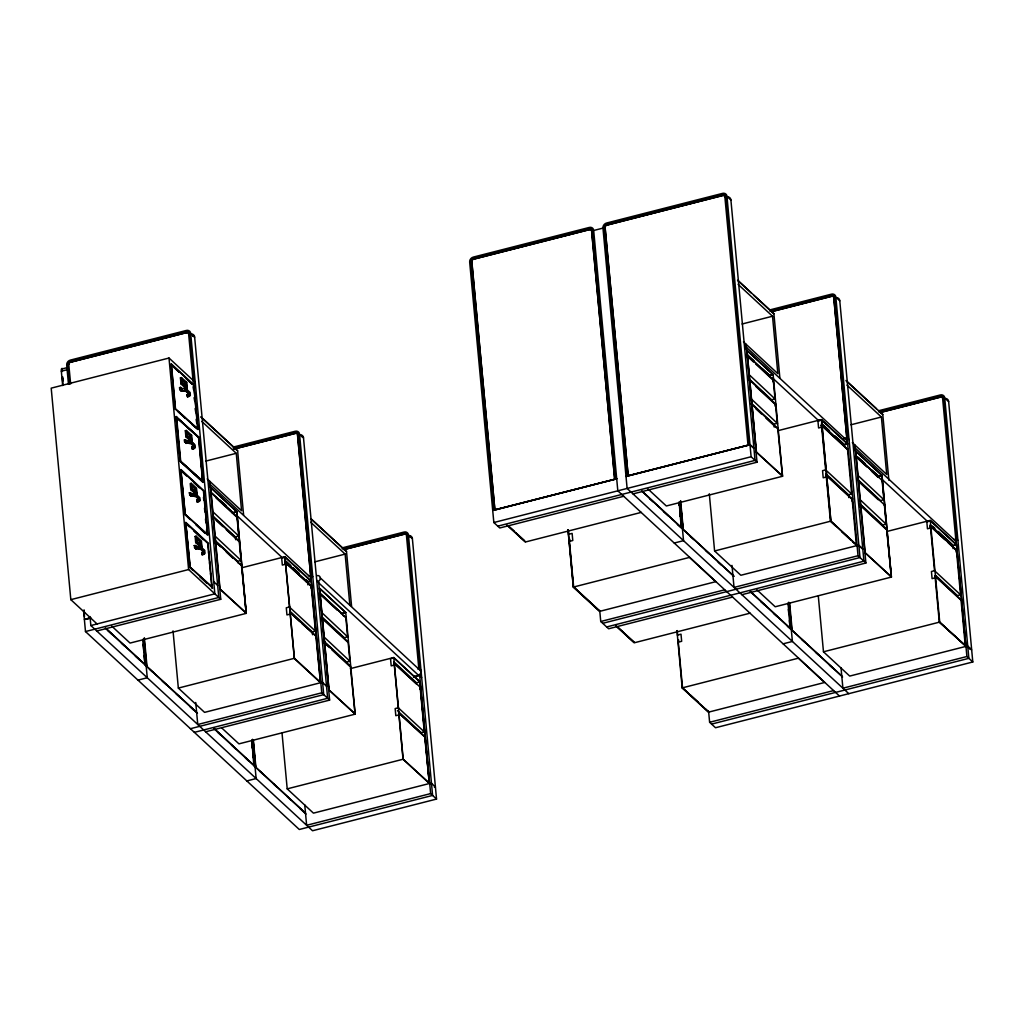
<?xml version="1.0" encoding="UTF-8"?>
<svg xmlns="http://www.w3.org/2000/svg" width="1024" height="1024" viewBox="0 0 1024 1024"><rect width="100%" height="100%" fill="white"/><g stroke="black" fill="none" stroke-linecap="round" stroke-linejoin="round"><path stroke-width="1.5" d="M187.789 396.531L187.738 394.458L187.11 394.624L187.302 396.659L189.414 395.686L189.427 394.496L185.69 391.181L181.325 391.117L180.864 388.838A4.198 1.766 -5.3 0 1 186.624 389.286L189.888 392.307A4.198 1.766 -5.3 0 1 190.042 393.485M192.64 448.845L192.589 446.784L191.962 446.938L192.154 448.973L194.547 447.194L191.053 443.814L185.869 442.752M197.542 501.747L197.504 499.686L196.877 499.84L197.056 501.875L199.45 500.096L195.955 496.717L190.771 495.654M202.445 554.509L202.394 552.435L201.766 552.602L201.958 554.637L204.339 552.845L200.845 549.466L195.674 548.416M187.597 394.496L189.222 393.651M192.448 446.822C197.069 445.709 191.539 441.19 188.826 441.114M197.363 499.725L199.168 497.869L199.437 500.506M202.253 552.474L204.045 551.424L204.07 553.664M194.355 383.194L189.606 333.338A3.213 2.726 -47.2 0 0 186.726 331.418L70.118 361.229A3.2 2.714 -47.2 0 0 67.712 364.493L69.619 384.141M70.221 361.331L186.842 331.52A3.213 2.726 -47.2 0 1 189.722 333.44L189.67 333.786M70.31 362.214L186.458 332.634L70.797 362.202M473.549 258.074L473.088 258.214A3.2 2.714 -47.2 0 0 470.682 261.478L493.837 510.157L470.797 261.581A3.2 2.714 -47.2 0 1 473.19 258.304L589.35 228.608L473.651 258.176M473.766 259.187L589.427 229.619L473.28 259.2A2.074 1.766 -47.2 0 0 471.731 261.325L494.874 509.888L471.834 261.414A2.074 1.766 -47.2 0 1 473.395 259.302M606.95 224.102L722.637 194.534L606.374 224.141A3.2 2.714 -47.2 0 0 603.981 227.405L627.136 476.083L604.122 227.968M724.966 196.71A2.086 1.766 -47.2 0 0 723.098 195.469L606.579 225.126A2.074 1.766 -47.2 0 0 605.018 227.251L628.16 475.814L605.146 227.712M722.611 195.443L606.682 225.229A2.074 1.766 -47.2 0 0 605.133 227.341M180.864 388.838L181.76 388.928M186.176 443.443L186.611 441.242L186.803 443.277M196.416 546.906L200.435 547.264M493.734 510.054L492.698 510.31L469.683 262.195A4.339 3.674 -47.2 0 1 473.434 257.062L589.158 227.482A4.339 3.686 -47.2 0 1 593.677 230.49L602.97 228.109A4.339 3.674 -47.2 0 1 606.733 222.989L722.458 193.408A4.339 3.686 -47.2 0 1 726.963 196.416L730.906 200.064L755.046 460.39L497.766 526.157M67.366 367.59L62.72 368.781A4.339 1.395 75.7 0 0 61.338 371.226L62.669 385.536M61.338 371.226L67.546 369.638M62.042 371.584L61.747 371.2A3.213 1.037 75.7 0 1 61.939 369.766M195.226 382.323L168.998 358.029L51.2 388.147L70.822 599.654L97.062 623.949M180.429 377.843L181.453 377.574L186.701 382.426L187.264 388.531L186.24 388.8L180.992 383.936L180.429 377.843L185.664 382.694L186.701 382.426M182.387 383.014L182.029 379.098L186.33 383.091L186.701 387.008L182.387 383.014L181.35 383.283L181.12 380.672M180.992 383.936L182.016 383.68L187.264 388.531M182.067 380.365L185.306 383.347L186.33 383.091M180.595 387.366L181.658 390.208L179.75 389.658L179.558 387.635L180.595 387.366L181.811 391.002M179.558 387.635L181.466 388.173M179.75 389.658L180.774 389.402M174.938 408.269L197.722 428.762L192.525 424.55M174.758 408.576L197.99 429.478L191.795 424.346M176.038 416.627L199.27 437.53L202.893 482.355L180.186 461.325L176.038 416.627L198.758 437.658L202.893 482.355M176.294 417.331L199.104 437.824L176.294 417.331L180.352 461.03L203.162 481.523L180.352 461.03M185.331 430.72L186.355 430.451L191.603 435.315L192.179 441.408L191.142 441.677L185.894 436.813L185.331 430.72L190.579 435.571L191.603 435.315M187.29 435.891L186.931 431.974L191.245 435.968L191.603 439.885L187.29 435.891L186.266 436.16L190.566 440.154L190.208 436.237L186.97 433.242M185.894 436.813L186.931 436.557L192.179 441.408M190.208 436.237L191.245 435.968M185.446 439.68L186.509 442.522L184.602 441.984L184.41 439.949L185.446 439.68L186.662 443.315M186.317 440.499L184.41 439.949M184.602 441.984L185.626 441.715M233.344 447.066L295.066 431.296A4.339 3.686 -47.2 0 1 299.571 434.304L303.514 437.939L327.654 698.278L194.368 732.352M769.613 309.978L831.334 294.195A4.339 3.686 -47.2 0 1 835.84 297.216L839.77 300.851L863.923 561.178L606.643 626.957M180.186 461.325L203.418 482.227M233.434 448.09L295.603 432.205A3.213 2.726 -47.2 0 1 298.483 434.138L311.68 576.128M771.251 310.605L831.974 295.219A3.213 2.726 -47.2 0 1 834.867 297.139L848.051 439.142M233.549 448.192L295.718 432.307M769.818 311.091L831.411 295.219M233.536 449.101L295.706 433.344A2.086 1.766 -47.2 0 1 297.574 434.598L310.746 576.499L297.459 434.496M771.341 311.616L831.859 296.154A2.086 1.766 -47.2 0 1 833.728 297.408L847.014 439.411M233.638 449.203L295.219 433.331M771.456 311.718L831.974 296.256A2.086 1.766 -47.2 0 1 833.843 297.51L846.912 439.309M205.798 461.094L236.25 453.312L241.574 510.758L207.181 478.912M742.067 324.006L772.518 316.224L777.843 373.67L743.45 341.824M191.27 483.328L190.234 483.597L190.797 489.702L196.045 494.554L197.082 494.285L196.518 488.192L191.27 483.328L191.834 489.434L197.082 494.285M191.834 484.851L190.81 485.12L195.11 489.114L195.482 493.03L196.506 492.762L196.147 488.845L191.834 484.851L192.205 488.781L196.506 492.762M190.797 489.702L191.834 489.434M195.11 489.114L196.147 488.845M189.312 492.851L191.219 493.402L191.411 495.424L190.374 495.693L189.312 492.851L191.219 493.402M189.504 494.886L191.411 495.424M210.445 492.762L211.213 492.557M747.482 355.469L773.235 379.622L775.027 398.938L749.274 374.797M180.429 469.645L203.443 490.931L207.462 534.323L184.794 513.946L207.808 535.232L203.661 490.534L180.941 469.517L185.088 514.202M213.005 511.885L238.771 536.038L236.966 516.71L210.957 492.621M213.478 516.966L212.698 517.158L212.89 519.194M749.747 379.878L748.966 380.07L751.232 382.17M232.218 512.845L236.864 511.667L246.298 613.35L130.061 643.072L111.808 626.176M770.035 375.36L773.133 374.579L782.566 476.262L666.33 505.984L648.077 489.088M215.488 541.44L241.498 565.517L246.17 612.992L236.787 511.821L233.165 512.742L210.547 491.802M237.235 516.646L236.454 516.838L216.09 497.997M755.75 364.045L772.723 379.75L773.491 379.558M195.136 536.474L196.173 536.205L201.421 541.069L201.984 547.174L200.947 547.43L195.699 542.579L195.136 536.474L201.05 541.722L201.421 545.638L200.384 545.907L196.07 541.914L195.712 537.997L196.736 537.741L197.107 541.658L201.421 545.638M215.27 536.282L241.024 560.435L239.232 541.12L213.222 517.03M751.539 399.194L777.293 423.347L775.501 404.032L749.491 379.942M196.07 541.914L197.107 541.658M195.699 542.579L196.736 542.31L201.984 547.174M195.712 537.997L200.013 541.99L201.05 541.722M194.214 545.6L196.122 546.15L196.314 548.186L195.277 548.454L194.214 545.6L196.122 546.15M215.744 541.376L214.963 541.568L215.155 543.603M751.232 404.48L752.013 404.288M208.051 543.552L212.198 588.25L211.904 585.165M207.808 543.987L211.814 587.238M212.787 515.942L235.405 536.896L239.027 535.962M775.283 398.874L771.674 399.808L749.043 378.854M194.394 547.635L196.314 548.186M239.501 541.056L238.72 541.248L226.278 529.728M755.75 386.355L774.989 404.16L775.757 403.968M189.286 562.15L189.722 566.784L212.339 587.11M70.822 599.654L188.608 569.549L220.749 599.296L96.755 631.002M241.293 560.371L237.67 561.293L215.053 540.352M751.309 403.264L773.939 424.205L777.549 423.283M241.754 565.453L237.594 562.509M777.254 428.57L778.022 428.365M241.587 567.821L284.89 556.749L311.13 581.03L320.563 682.726L204.57 712.371L178.342 688.09L173.03 630.886M778.01 430.669L821.414 419.571L847.642 443.866L842.995 445.043M285.056 561.101L307.674 582.042L311.04 581.184L285.018 557.107L281.664 557.965L282.33 565.082L285.171 564.352L285.491 562.189M821.325 424L843.942 444.941L847.565 444.019L821.542 419.93L817.933 420.851L818.586 427.968L821.427 427.251L821.235 425.216L822.016 425.011M342.221 547.866L403.942 532.083A4.339 3.686 -47.2 0 1 408.448 535.091L412.39 538.739L435.405 786.867L434.368 787.123M878.49 410.778L940.198 394.995A4.339 3.686 -47.2 0 1 944.717 398.003L948.646 401.651L971.674 649.779L967.731 646.131L966.694 646.4M494.771 509.786L614.733 479.245L591.565 230.694A2.086 1.766 -47.2 0 0 589.696 229.44M616.691 478.618L615.654 478.886L592.589 230.323A3.213 2.726 -47.2 0 0 589.696 228.403M625.984 476.237L627.021 475.981M628.058 475.712L748.019 445.171L724.851 196.621A2.086 1.766 -47.2 0 0 722.982 195.366M753.92 448.192L749.978 444.544L748.954 444.813L725.875 196.25A3.213 2.726 -47.2 0 0 722.995 194.33L722.534 194.432M342.31 548.877L404.582 533.107A3.213 2.726 -47.2 0 1 407.475 535.027M616.717 478.874L492.723 510.566L493.837 522.522L499.738 527.987L623.731 496.282M626.01 476.493L750.003 444.8L753.946 448.435M878.579 411.789L940.851 396.019A3.213 2.726 -47.2 0 1 943.731 397.939M343.949 549.504L404.582 534.144A2.086 1.766 -47.2 0 1 406.451 535.398L418.893 669.35M880.218 412.416L940.736 396.954A2.086 1.766 -47.2 0 1 942.605 398.208L955.738 538.624M344.064 549.606L404.096 534.131M880.32 412.518L940.838 397.056A2.086 1.766 -47.2 0 1 942.72 398.31M90.56 617.766L84.365 619.354L83.622 611.392M90.586 617.882L84.39 619.61L85.491 631.552L299.302 829.491L432.602 795.418L408.448 535.091M90.611 618.138L84.723 619.379M314.675 561.894L345.126 554.099L349.875 605.338M850.931 424.794L881.395 417.011L886.72 474.458L852.326 442.611M751.744 404.352L777.766 428.429L782.438 475.904L756.16 451.891L782.566 476.262M90.022 616.576L90.854 625.536L214.848 593.83L190.694 333.504A4.339 3.686 -47.2 0 0 186.189 330.496L70.464 360.077A4.339 3.674 -47.2 0 0 66.714 365.21L68.48 384.294M493.837 522.522L751.117 456.742L757.018 462.208L633.024 493.914M85.491 631.552L218.79 597.478L194.637 337.152A4.339 3.686 -47.2 0 0 191.219 333.965M849.05 439.578L847.078 437.76L843.981 438.554A3.379 2.867 -47.2 0 1 847.36 440.806A3.379 2.867 -47.2 0 1 844.544 444.646L835.251 436.058M306.483 582.221L311.13 581.03M284.979 562.317L311.514 586.278M848.026 449.101L847.258 449.293L821.235 425.216M320.09 593.357L319.309 593.549L319.501 595.584M856.358 456.269L855.578 456.461L866.893 466.931M525.414 541.619L508.186 525.965M641.267 512.384L525.286 542.029L507.034 525.133M568.512 534.323L572.122 533.402L572.787 540.518L569.946 541.235L569.754 539.213L568.973 539.405M289.638 606.938L286.285 607.795L286.95 614.912L289.792 614.182L290.112 612.019M826.163 469.76L822.554 470.682L823.206 477.798L826.048 477.069L825.856 475.034L826.637 474.842M321.882 612.672L347.635 636.826L345.843 617.51L319.834 593.421M858.15 475.584L883.904 499.738L882.112 480.422L856.102 456.333M322.355 617.766L321.574 617.958L347.597 642.048L348.365 641.843M858.624 480.678L884.378 504.819L886.17 524.147L860.416 499.994M341.094 613.645L345.741 612.454L355.174 714.15L238.938 743.859L221.824 728.026M877.363 476.557L882.01 475.366L891.443 577.062L775.206 606.771L756.954 589.875M860.621 505.139L886.643 529.229L891.315 576.704L881.92 475.52L878.31 476.442L855.68 455.501M142.899 639.296L144.998 664.806L144.115 655.258M679.155 502.208L681.267 527.718L680.819 522.944M145.434 665.203L146.304 666.022M681.843 520.973C683.405 527.949 682.394 533.171 681.254 523.354M146.752 666.419L196.57 712.243M733.99 576.23L683.008 529.331L682.278 521.382M346.112 617.434L343.066 615.539M881.6 480.55L882.368 480.346M289.677 610.931L312.307 631.872L315.661 631.014M825.946 473.818L848.563 494.771L852.186 493.837M137.958 680.128L147.264 677.747L143.77 640.102M674.227 543.04L683.533 540.659L682.419 528.717M316.134 636.096L302.042 623.667M825.856 475.034L851.878 499.123L852.659 498.931M324.147 637.082L349.901 661.235L348.109 641.907L322.099 617.83M324.621 642.163L323.84 642.368L329.498 647.603M860.301 507.315L860.109 505.28L860.877 505.075M347.904 636.762L344.282 637.683L321.664 616.742M884.16 499.674L880.55 500.595L857.92 479.654M883.866 504.96L884.634 504.755M178.342 688.09L294.413 658.291L320.422 682.368L315.878 636.173L289.856 612.083M573.299 587.098L689.549 557.389L715.776 581.67L599.539 611.392L573.299 587.098L568 529.894M709.299 493.773L714.598 550.976L830.925 521.114L856.947 545.19L853.03 542.182M350.157 661.171L346.547 662.093L323.917 641.152M886.426 524.083L882.816 525.005L860.186 504.064M324.365 642.227L350.63 666.253M886.899 529.165L886.118 529.357L860.109 505.28M350.464 668.595L393.766 657.523L419.994 681.805L429.427 783.501L313.446 813.146L287.206 788.864L282.048 733.248M886.886 531.482L930.291 520.397L956.518 544.678L952.819 545.754L930.202 524.813M429.427 783.501L403.021 759.13L398.733 712.858L424.742 736.947L429.299 783.142L419.917 681.958L393.894 657.882L390.541 658.739L391.194 665.856L394.035 665.126L394.368 662.963M965.312 646.144L961.011 599.885L935.002 575.795L939.29 622.067L965.824 646.016L956.442 544.832L930.419 520.742L926.81 521.677L927.462 528.794L930.304 528.064L930.112 526.029L930.893 525.837M350.374 666.317L355.046 713.792L328.768 689.766L355.174 714.15M205.632 731.789L329.626 700.096L321.754 692.813L197.76 724.506L195.725 702.49M599.718 610.483L600.742 621.491L724.736 589.798M741.901 594.701L865.894 563.008L858.022 555.725L734.029 587.418L731.994 565.402M190.438 728.704L323.725 694.63L299.571 434.304M602.701 623.309L859.994 557.542L835.84 297.216M413.85 676.454L418.496 675.264A3.379 2.867 -47.2 0 0 421.312 671.424L320.307 577.907A3.379 2.867 -47.2 0 0 316.928 575.654M413.491 677.222L419.686 675.635L421.658 677.466M732.595 597.082L608.614 628.774L600.742 621.491M419.994 681.805L416.55 682.816L393.933 661.875M420.378 687.053L420.058 689.216M948.211 542.784L956.134 550.118L956.902 549.914M750.144 613.158L634.163 642.816L615.91 625.92M677.376 635.11L680.998 634.189L681.664 641.306L678.822 642.035L678.63 640L677.85 640.205M398.515 707.712L395.162 708.57L395.814 715.686L398.656 714.957L398.989 712.794M935.04 570.573L931.43 571.507L932.083 578.624L934.925 577.894L934.746 575.859L935.514 575.667M253.875 765.594L251.776 740.083M790.144 628.506L788.032 602.995M254.31 766.003L255.437 766.746L254.746 762.035M790.579 628.915L791.45 629.722M305.446 813.043L255.616 767.219L255.181 762.445M791.885 630.131L841.715 675.955M424.538 731.789L421.171 732.646L397.427 710.656M961.062 594.662L957.44 595.584L935.949 575.693M246.835 780.928L256.141 778.547L255.027 766.592M783.104 643.827L792.397 641.459L788.762 602.214M425.011 736.87L398.477 712.922M961.536 599.744L960.755 599.949L935.872 576.909M403.021 759.13L429.299 783.142M688.179 692.915L682.266 687.744L708.531 711.757L705.139 708.621M939.29 622.067L965.824 646.016M287.206 788.864L403.2 759.206L393.766 657.523M682.176 687.898L798.426 658.176L824.653 682.47L708.416 712.179L682.176 687.898L676.966 630.656M823.475 651.802L939.725 622.08L965.952 646.374L849.715 676.083L823.475 651.802L818.317 596.186M430.438 783.488L431.462 783.219L435.43 787.123L436.531 799.066L312.538 830.758L90.854 625.536M430.541 783.59L431.347 783.642M966.81 646.502L971.686 650.035L972.8 661.978L715.52 727.744L709.619 722.278L708.595 711.27M436.531 799.066L430.63 793.6L306.637 825.293L304.742 804.851M709.619 722.278L833.6 690.586M972.8 661.978L966.899 656.512L842.906 688.205L841.011 667.763M711.578 724.109L968.87 658.33L944.717 398.003M589.235 228.506L589.811 228.506A3.213 2.726 -47.2 0 1 592.691 230.426M589.325 229.53L589.798 229.542A2.086 1.766 -47.2 0 1 591.667 230.784M186.342 332.544L186.829 332.557A2.086 1.766 -47.2 0 1 188.698 333.798L188.595 333.709A2.086 1.766 -47.2 0 0 186.714 332.454M181.619 388.966L182.554 388.813M186.47 441.28L187.891 441.101M191.846 494.093L194.163 494.067M194.944 494.234L197.926 496.678M186.01 389.466L184.819 388.915L184.998 390.95M831.872 295.117A3.213 2.726 -47.2 0 1 834.752 297.05L834.918 297.6M738.291 280.768L773.901 313.741L779.853 377.869M846.016 380.493L882.778 414.528L888.87 480.23M737.536 280.256L751.322 293.03M753.626 295.155L773.901 313.741M846.413 381.056L876.288 408.717M878.579 410.842L882.778 414.528M738.112 284.378L772.518 316.224M846.989 385.165L881.395 417.011M957.926 540.378L955.955 538.547L966.899 656.512M746.355 347.302L847.36 440.806M855.232 448.09L956.237 541.606M773.133 374.579L746.893 350.285L756.326 451.981M882.01 475.366L855.77 451.085L865.203 552.768M855.91 451.43L881.92 475.52M747.021 354.368L753.984 360.819M762.112 368.346L770.24 375.859M772.57 378.01L819.008 421.005M822.49 424.23L829.453 430.682M858.214 457.306L865.19 463.757M872.154 470.208L879.117 476.659M882.598 479.885L927.885 521.805M932.518 526.106L934.848 528.243M938.33 531.469L952.256 544.371M746.803 354.701L769.434 375.654L773.043 374.72L747.034 350.643L756.416 451.827M746.701 355.674L753.498 361.958M871.411 471.13L878.208 477.414M930.112 526.029L944.819 539.648M591.718 231.155L614.63 479.142M858.97 481.92L878.208 499.725M755.763 408.666L761.408 413.901M765.939 418.099L776.115 427.52M858.854 545.331L862.797 548.979M858.88 545.587L862.822 549.235M970.394 649.139L967.578 646.298M891.315 576.704L865.037 552.678L891.443 577.062M836.07 526.477L830.413 521.242L826.125 474.97L852.134 499.059L856.435 545.331M841.728 531.712L850.778 540.096M714.598 550.976L740.838 575.27L857.075 545.549L830.848 521.267L821.414 419.571M642.33 491.366L681.523 527.654M750.054 591.091L790.4 628.442M641.613 490.931L733.722 576.205M750.49 591.731L842.598 677.005M649.536 498.573L653.018 501.798M663.475 511.475L668.122 515.776M677.402 524.378L680.896 527.603M690.394 536.41L693.875 539.635M705.498 550.374L708.979 553.6M718.259 562.202L721.754 565.427M760.742 601.523L764.224 604.749M773.504 613.35L776.998 616.576M787.443 626.253L790.899 629.222M801.6 639.347L805.082 642.573M815.526 652.25L819.008 655.475M829.466 665.152L832.947 668.378M848.806 693.67L627.123 488.448L602.97 228.109M839.514 696.051L617.818 490.816L593.677 230.49M508.442 525.901L514.099 531.136M516.365 533.235L524.275 540.57M617.318 626.688L634.278 642.394L615.923 625.702M690.445 695.002L698.355 702.336M190.694 333.504L194.637 337.152M298.547 434.586L311.782 576.23M172.89 365.99L179.699 372.301M185.382 377.549L193.331 384.909M172.058 365.683L179.085 372.198M186.125 378.714L191.987 384.141M187.11 394.624L187.571 396.902A4.198 1.766 -5.3 0 0 190.067 394.342L186.816 391.322A4.198 1.766 -5.3 0 0 181.056 390.874M200.87 416.781L237.645 450.829L243.597 514.957M310.899 518.643L346.522 551.616L351.59 606.362M201.267 417.344L237.645 450.829M311.296 519.206L346.522 551.616M201.856 421.466L236.25 453.312M310.733 522.253L345.126 554.099M178.445 411.533L185.485 418.048M178.163 411.738L184.986 418.048M191.962 446.938L192.422 449.216A4.198 1.766 -5.3 0 0 194.918 446.656L191.667 443.648A4.198 1.766 -5.3 0 0 185.907 443.2M312.781 576.666L310.81 574.848L321.754 692.813M316.71 580.314L318.682 582.131L329.626 700.096M418.496 675.264L317.491 581.76A3.379 2.867 -47.2 0 0 320.307 577.907M210.086 484.39L311.091 577.894M236.864 511.667L210.637 487.373L220.07 589.069M345.741 612.454L319.514 588.173L328.947 689.856M210.765 487.731L236.787 511.821M220.045 500.058L225.856 505.434M237.466 516.173L282.739 558.093M286.221 561.318L290.867 565.619M293.184 567.77L298.995 573.146M305.958 579.597L308.275 581.734A3.379 2.867 -47.2 0 0 308.531 575.539M319.424 592.589L342.042 613.53L345.664 612.608L319.642 588.518L329.024 689.702M320.448 594.598L337.408 610.304M285.235 562.253L311.245 586.342L315.405 631.078L289.382 607.002M393.856 663.091L416.474 684.032M186.598 475.955L180.762 470.554L185.306 513.818M193.587 482.432L199.424 487.821M193.382 486.515L195.482 488.448M191.168 489.037L195.482 493.03M196.877 499.84L197.133 500.096A4.198 1.766 -5.3 0 0 199.642 497.523L196.39 494.515A4.198 1.766 -5.3 0 0 190.63 494.067M197.056 501.875L197.325 502.118A4.198 1.766 -5.3 0 0 199.834 499.558L196.582 496.55A4.198 1.766 -5.3 0 0 190.81 496.102M216.102 520.307L222.886 526.592M216.102 542.618L220.621 546.803M226.278 552.038L233.062 558.323M331.763 649.69L349.862 666.445M184.576 514.342L190.246 519.59M195.93 524.851L205.018 533.261M289.6 612.147L299.776 621.568M208.563 543.424L185.843 522.394L189.99 567.078M185.331 522.522L208.32 543.846M189.197 526.758L185.702 523.52L190.234 566.656M193.843 531.059L203.149 539.674M201.741 548.442L203.904 550.438M201.766 552.602L202.214 554.88A4.198 1.766 -5.3 0 0 204.723 552.32L201.472 549.299A4.198 1.766 -5.3 0 0 195.712 548.851M213.722 581.632L217.677 585.523M326.554 686.323L322.598 682.432L321.562 682.688L322.47 682.842M246.17 612.992L219.891 588.979L246.298 613.35M294.144 658.355L320.563 682.726M189.722 566.784L212.71 588.109M192.883 570.368L189.478 567.219L189.043 562.598M199.706 576.678L206.515 582.989M106.061 628.454L145.254 664.742M213.786 728.179L254.131 765.53M105.344 628.019L197.453 713.293M214.221 728.819L305.165 813.018M107.469 630.298L112.115 634.598M121.408 643.187L124.89 646.413M135.334 656.09L139.981 660.39M149.491 669.197L152.973 672.422M162.266 681.024L166.899 685.312M176.192 693.914L180.838 698.214M190.131 706.816L193.613 710.042M217.51 732.16L220.992 735.386M231.437 745.062L236.083 749.363M245.376 757.965L248.858 761.19M259.52 771.059L263.014 774.285M273.459 783.962L276.941 787.187M287.398 796.864L290.88 800.09M300.16 808.691L305.971 814.067M407.36 534.925L420.07 670.669M956.928 539.942L943.629 397.837A3.213 2.726 -47.2 0 0 940.749 395.917M956.134 550.118L956.326 552.154M952.819 545.754L953.088 548.608M930.291 520.397L939.725 622.08M854.95 445.043L865.894 563.008M834.803 297.498L847.936 439.04M847.078 437.76L858.022 555.725M851.878 499.123L852.07 501.158M848.563 494.771L848.832 497.613M821.542 419.93L830.925 521.114M772.723 379.75L772.915 381.786M774.989 404.16L775.168 406.195M773.939 424.205L774.195 427.059M789.632 603.021L792.141 630.067M789.67 606.272L790.259 612.634M790.707 617.408L791.296 623.77M789.197 602.624L791.706 629.658M788.467 603.405L790.835 628.851M788.365 609.421L788.813 614.195M789.402 620.557L789.837 625.331M746.074 344.256L757.018 462.208M726.963 196.416L749.978 444.544M750.003 444.8L751.117 456.742M749.837 444.71L626.355 476.275M680.614 500.646L683.264 529.267M681.088 508.659L681.69 515.021M680.32 501.824L682.829 528.858M680.806 509.85L681.395 516.211M680.038 503.014L682.394 528.461M679.603 502.605L681.958 528.051M679.334 502.669L679.629 505.856M680.23 512.218L680.666 516.992M678.899 502.272L679.194 505.446M679.782 511.808L680.23 516.582M677.222 630.592L677.645 635.046M678.106 640.128L682.522 687.68M616.538 478.784L493.069 510.349M568.346 529.792L568.768 534.259M569.242 539.341L573.645 586.88L599.667 610.97L573.389 586.944L568.09 529.856M420.25 673.741L420.659 677.03M419.686 675.635L430.63 793.6M310.989 586.406L311.181 588.442M307.674 582.042L307.942 584.896M312.307 631.872L312.563 634.726M285.018 557.107L294.413 658.291M284.89 556.749L294.323 658.432M235.405 536.896L235.674 539.738M253.376 740.122L255.885 767.155M253.12 740.186L253.709 746.547M254.144 751.309L254.592 756.083M252.941 739.712L255.437 766.746M252.672 739.776L253.414 747.725M253.709 750.912L254.451 758.861M252.493 739.302L255.002 766.336M252.211 740.493L254.566 765.939M252.096 742.144L252.685 748.506M253.133 753.28L253.568 758.054M251.661 741.747L252.25 748.109M252.698 752.87L253.133 757.645M209.805 481.344L220.749 599.296M197.99 429.478L193.843 384.781L171.136 363.75L175.283 408.448M197.722 428.762L193.677 385.088L171.392 364.467L175.45 408.141M198.579 437.965L202.637 481.664M188.634 334.067L193.165 381.875M193.472 386.458L193.754 389.542M194.47 397.248L194.765 400.32M195.482 408.026L195.904 412.659M196.48 418.816L196.762 421.901M203.712 496.832L203.994 499.917M204.71 507.622L205.146 512.243M205.709 518.413L206.144 523.034M206.72 529.203L207.142 533.824M208.909 552.794L209.19 555.878M209.766 562.048L210.189 566.669M210.906 574.374L211.187 577.459M193.306 386.778L193.587 389.901M194.317 397.696L194.611 400.819M195.328 408.614L195.622 411.738M196.339 419.533L196.634 422.656M203.494 497.267L203.789 500.365M204.506 508.109L204.787 511.206M205.504 518.963L205.798 522.061M206.515 529.805L206.95 534.451M208.525 551.706L208.947 556.339M209.523 562.522L209.958 567.155M210.534 573.338L210.957 577.971M189.491 393.242L189.683 395.277M194.266 444.966L194.534 447.603M204.186 551.014L204.339 553.254M189.389 393.446L189.414 395.686M194.099 444.774L194.266 448.013M199.002 497.677L199.168 500.915M188.992 393.856L189.184 395.891M193.856 446.17L194.035 448.205M198.758 499.072L198.95 501.107M203.648 551.821L203.84 553.856M188.71 394.035L188.902 396.07M193.574 446.362L193.754 448.384M198.477 499.264L198.669 501.286M203.366 552.013L203.558 554.048M188.39 394.214L188.57 396.237M193.242 446.528L193.421 448.563M198.144 499.43L198.336 501.466M203.034 552.179L203.226 554.214M188.006 394.368L188.198 396.403M192.858 446.682L193.05 448.717M197.773 499.584L197.965 501.619M202.662 552.346L202.854 554.368M190.72 437.094L191.142 441.677M200.525 542.861L200.806 545.907M185.306 383.347L185.664 387.277M200.013 541.99L200.384 545.907M195.264 494.362L195.456 496.397M190.042 441.331L190.221 443.366M199.066 546.816L199.245 548.851M181.453 377.574L182.016 383.68M186.355 430.451L186.931 436.557M196.173 536.205L196.736 542.31M181.133 389.082L181.325 391.117M195.789 547.059L195.981 549.094M190.349 492.582L190.541 494.618M195.238 545.344L195.43 547.379M180.429 388.442L180.621 390.477M176.55 416.499L180.698 461.197M170.88 364.595L171.174 367.718M173.056 387.994L173.338 391.117M174.067 398.912L174.349 402.035M181.197 475.2L181.491 478.298M182.208 486.054L182.63 490.701M183.206 496.896L183.642 501.542M184.218 507.75L184.499 510.848M186.278 529.702L186.714 534.336M187.277 540.518L187.712 545.152M188.429 552.883L188.71 555.968M170.752 365.427L171.046 368.512M171.763 376.218L172.045 379.302M172.762 387.008L173.043 390.08M173.901 399.334L174.195 402.419M180.851 474.266L181.286 478.886M182.003 486.592L182.285 489.677M183.002 497.382L183.424 502.003M184 508.173L184.282 511.258M186.048 530.227L186.33 533.312M187.046 541.018L187.482 545.638M188.045 551.808L188.48 556.429M168.998 358.029L188.608 569.549M144.346 637.734L147.008 666.355M144.064 638.912L146.573 665.958M143.334 639.693L145.69 665.139M143.514 644.531L144.102 650.893M144.55 655.667L145.293 663.616M143.078 644.134L143.667 650.496M70.656 383.885L68.749 364.339M62.669 376.832L62.963 380.019M62.63 377.946L62.925 381.12M84.173 610.15L84.467 613.325M62.374 378.01L62.963 384.371M83.917 610.214L84.506 616.576M185.715 441.165A4.198 1.766 -5.3 0 1 191.475 441.613L194.739 444.621A4.198 1.766 -5.3 0 1 194.701 446.042M204.237 551.936A4.198 1.766 -5.3 0 0 204.531 550.285L201.28 547.264A4.198 1.766 -5.3 0 0 196.045 546.688M203.046 552.55A4.198 1.766 -5.3 0 1 202.035 552.845M188.851 394.394A4.198 1.766 -5.3 0 1 187.379 394.867M194.099 446.502A4.198 1.766 -5.3 0 1 192.23 447.194M417.933 669.158A3.379 2.867 -47.2 0 1 421.312 671.424M209.536 482.97A3.379 2.867 -47.2 0 1 209.382 486.784M953.664 539.238A3.379 2.867 -47.2 0 1 953.421 545.446M854.682 446.682A3.379 2.867 -47.2 0 1 854.528 450.483M745.805 345.882A3.379 2.867 -47.2 0 1 746.086 348.928M410.47 537.152A3.213 2.726 -47.2 0 0 410.176 536.922A3.213 2.726 -47.2 0 0 409.958 536.845M408.973 535.552A4.339 3.686 -47.2 0 1 412.39 538.739M301.594 436.365A3.213 2.726 -47.2 0 1 301.85 436.634M300.634 434.79A4.339 3.686 -47.2 0 1 303.514 437.939M68.864 364.429A2.074 1.766 -47.2 0 1 70.413 362.317M192.973 335.846A3.213 2.726 -47.2 0 1 193.331 336.512M193.075 335.949A3.213 2.726 -47.2 0 1 193.28 336.256M945.766 398.502A4.339 3.686 -47.2 0 1 948.646 401.651M836.89 297.702A4.339 3.686 -47.2 0 1 839.77 300.851M604.083 227.507A3.2 2.714 -47.2 0 1 606.49 224.23M723.098 194.432A3.213 2.726 -47.2 0 1 725.99 196.352M727.488 196.877A4.339 3.686 -47.2 0 1 730.906 200.064M847.514 449.229L821.504 425.139L825.651 469.888L851.661 493.978L847.514 449.229M956.39 550.054L930.381 525.965L934.528 570.714L960.538 594.79L956.39 550.054M420.122 687.117L394.112 663.027L398.259 707.776L424.282 731.853L420.122 687.117"/></g></svg>
